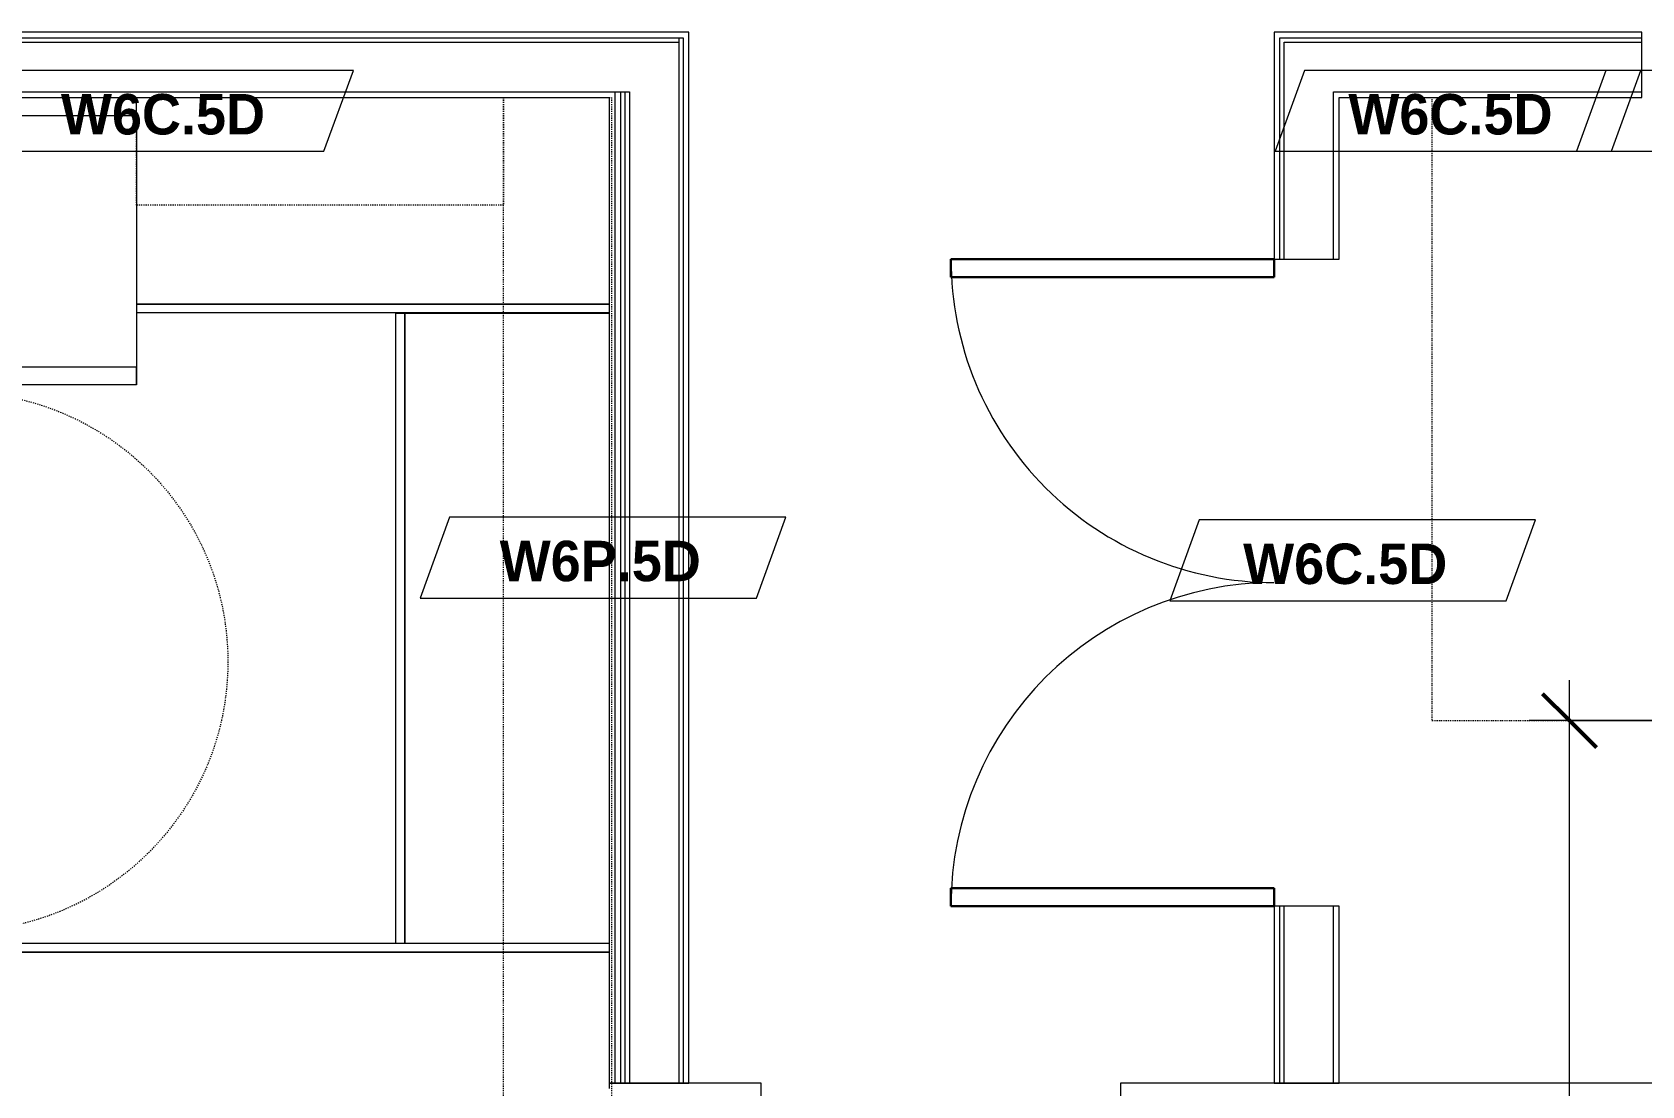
# Model space of a CAD drawing. Header units: inches. Extents: x -4010 to -1872, y 9846 to 12241.
# Drawn here: x -2706.5 to -2527.2, y 10263.4 to 10380.7 of the extents above; entities that cross this region are included whole.
import ezdxf

# ---------------------------------------------------------------- set-up
doc = ezdxf.new("R2010")
doc.units = ezdxf.units.IN
doc.header["$MEASUREMENT"] = 0
doc.linetypes.add('Dash', pattern=[0.25, 0.125, -0.125])
doc.linetypes.add('Dash 3_32_', pattern=[0.1875, 0.09375, -0.09375])
for name, color, linetype, lineweight in [('0-1', 7, 'Continuous', 5), ('0-3', 8, 'Continuous', 9), ('A-ANNO-DIMS', 211, 'Continuous', 9), ('A-ANNO-DIMS-48', 211, 'Continuous', 9), ('A-DETL-1', 90, 'Dash 3_32_', 18), ('A-DOOR-1', 7, 'Continuous', 9), ('A-DOOR-2', 10, 'Continuous', 30), ('A-GENM', 5, 'Continuous', 9), ('A-GENM-HDLN', 13, 'Dash', 9), ('A-WALL-2', 250, 'Continuous', 18), ('A-WALL-IDEN', 211, 'Continuous', 9), ('I-WALL-3', 7, 'Continuous', 9), ('Q-CASE', 31, 'Continuous', 9), ('Q-CASE-HDLN', 31, 'Dash', 9), ('Q-SPCQ', 91, 'Continuous', 9)]:
    doc.layers.add(name, color=color, linetype=linetype, lineweight=lineweight)
doc.styles.add('Century Gothic', font='ufonts.com_century-gothic.ttf', dxfattribs={"height": 4.5})
doc.styles.add('Century Gothic_B', font='GOTHICB.TTF', dxfattribs={"height": 4.5})
doc.dimstyles.new('OD_1__HACK_2', dxfattribs={"dimscale": 12, "dimtxt": 4.698757, "dimasz": 0.5, "dimexe": 0.375, "dimexo": 0.25, "dimgap": 0.0625, "dimtad": 1, "dimdec": 4, "dimrnd": 0.0625, "dimzin": 3, "dimdsep": 46, "dimlunit": 4, "dimtxsty": 'Century Gothic', "dimblk1": 'OBLIQUE', "dimblk2": 'OBLIQUE', "dimsah": 1, "dimcen": 0.09, "dimdle": 0.375, "dimazin": 0, "dimtfac": 1, "dimtdec": 4, "dimtix": 1, "dimtmove": 0, "dimatfit": 3, "dimfxl": 1, "dimtvp": 1, "dimtfill": 1, "dimfrac": 2, "dimtolj": 1, "dimtzin": 0, "dimarcsym": 2})

# ---------------------------------------------------------------- blocks, each defined once
blk = doc.blocks.new('HOLLOW METAL - DOUBLE - 6-0 x 6-8 - 20MIN_-2194249-UNITS PLANS - 3RD FLOOR')
at = {"layer": 'A-DOOR-1'}
for centre, start, end in [((-36, -3.625), 270, 0), ((36, -3.625), 180, 270)]:
    blk.add_arc(centre, 36, start, end, dxfattribs=at)
at = {"layer": 'A-DOOR-2'}
for p, q in [((-34, -3.625), (-36, -3.625)), ((-36, -3.625), (-36, -39.625)), ((-34, -39.625), (-34, -3.625)), ((34, -3.625), (36, -3.625)), ((34, -39.625), (34, -3.625)), ((36, -3.625), (36, -39.625)), ((-36, -39.625), (-34, -39.625)), ((36, -39.625), (34, -39.625))]:
    blk.add_line(p, q, dxfattribs=at)
blk = doc.blocks.new('CTR - 1st Phase - Common Walls_rvt-1-UNITS PLANS - 3RD FLOOR')
at = {"layer": 'A-WALL-2'}
for p, q in [((-2741.61, 10380.04), (-2642.25, 10380.04)), ((-2642.25, 10380.04), (-2634.5, 10380.04)), ((-2634.5, 10380.04), (-2634.5, 10379.54)), ((-2634.5, 10380.04), (-2634, 10380.04)), ((-2634.5, 10380.04), (-2634.5, 10379.54)), ((-2634, 10380.04), (-2634, 10263.71)), ((-2567.57, 10379.54), (-2567.57, 10380.04)), ((-2567.57, 10380.04), (-2527.25, 10380.04)), ((-2741.61, 10379.54), (-2642.25, 10379.54)), ((-2642.25, 10379.54), (-2640, 10379.54)), ((-2640, 10379.54), (-2634.5, 10379.54)), ((-2634.5, 10379.54), (-2634.5, 10263.71)), ((-2567.57, 10373.41), (-2567.57, 10379.54)), ((-2567.07, 10374.04), (-2567.07, 10379.54)), ((-2567.07, 10379.54), (-2527.25, 10379.54)), ((-2741.61, 10374.04), (-2642.25, 10374.04)), ((-2642.25, 10374.04), (-2641.62, 10374.04)), ((-2641.62, 10374.04), (-2641.62, 10263.71)), ((-2641.62, 10374.04), (-2641, 10374.04)), ((-2641, 10374.04), (-2641, 10263.71)), ((-2641, 10374.04), (-2640.5, 10374.04)), ((-2640.5, 10374.04), (-2640.5, 10263.71)), ((-2640.5, 10374.04), (-2640, 10374.04)), ((-2640, 10374.04), (-2640, 10263.71)), ((-2567.57, 10355.41), (-2567.57, 10373.41)), ((-2567.07, 10373.41), (-2567.07, 10374.04)), ((-2567.07, 10355.41), (-2567.07, 10373.41)), ((-2561.57, 10373.41), (-2561.57, 10374.04)), ((-2561.57, 10374.04), (-2527.25, 10374.04)), ((-2561.57, 10355.41), (-2561.57, 10373.41)), ((-2567.57, 10263.71), (-2567.57, 10283.41)), ((-2567.07, 10263.71), (-2567.07, 10283.41)), ((-2561.57, 10263.71), (-2561.57, 10283.41))]:
    blk.add_line(p, q, dxfattribs=at)
at = {"layer": 'I-WALL-3'}
for p, q in [((-2642.25, 10380.66), (-2741.61, 10380.66)), ((-2634, 10380.66), (-2642.25, 10380.66)), ((-2633.37, 10380.66), (-2634, 10380.66)), ((-2633.37, 10263.71), (-2633.37, 10380.66)), ((-2527.25, 10380.66), (-2568.2, 10380.66)), ((-2568.2, 10380.66), (-2568.2, 10380.04)), ((-2568.2, 10380.04), (-2568.2, 10373.41)), ((-2527.25, 10373.41), (-2527.25, 10380.66)), ((-2741.61, 10373.41), (-2642.25, 10373.41)), ((-2642.25, 10373.41), (-2642.25, 10263.71)), ((-2568.2, 10373.41), (-2568.2, 10355.41)), ((-2560.95, 10355.41), (-2560.95, 10373.41)), ((-2560.95, 10373.41), (-2527.25, 10373.41)), ((-2568.2, 10355.41), (-2560.95, 10355.41)), ((-2568.2, 10283.41), (-2568.2, 10263.71)), ((-2560.95, 10283.41), (-2568.2, 10283.41)), ((-2560.95, 10263.71), (-2560.95, 10283.41)), ((-2642.25, 10263.71), (-2633.37, 10263.71)), ((-2568.2, 10263.71), (-2560.95, 10263.71))]:
    blk.add_line(p, q, dxfattribs=at)
at = {"layer": '0-3', "rotation": 270.0000000000003}
blk.add_blockref('HOLLOW METAL - DOUBLE - 6-0 x 6-8 - 20MIN_-2194249-UNITS PLANS - 3RD FLOOR', (-2564.57, 10319.41), dxfattribs=at)
blk = doc.blocks.new('CTR - 1st Phase -Stairs _ Elevators_rvt-1-UNITS PLANS - 3RD FLOOR')
at = {"layer": 'I-WALL-3'}
for p, q in [((-2625.32, 10263.71), (-2642.25, 10263.71)), ((-2642.25, 10263.71), (-2642.25, 10263.09)), ((-2625.32, 10260.96), (-2625.32, 10263.71)), ((-2518.37, 10263.71), (-2585.32, 10263.71)), ((-2585.32, 10263.71), (-2585.32, 10260.96))]:
    blk.add_line(p, q, dxfattribs=at)
blk = doc.blocks.new('OD_CW_Upper Cabinet - OD_CW_Upper Cabinet-3856829-UNITS PLANS - 3RD FLOOR')
at = {"layer": 'Q-CASE-HDLN'}
for p, q in [((0.74, -24), (0.74, -12)), ((0.74, -12), (115.86, -12)), ((115.86, -12), (115.86, -24)), ((115.86, -24), (0.74, -24))]:
    blk.add_line(p, q, dxfattribs=at)
blk = doc.blocks.new('OD_CW_Base Cabinet - OD_CW_Base Cabinet-V38-UNITS PLANS - 3RD FLOOR')
at = {"layer": 'Q-CASE'}
for p, q in [((0.74, 0), (70.86, 0)), ((0.74, 0), (70.86, 0)), ((70.86, -1), (0.74, -1)), ((0.74, -1), (70.86, -1)), ((70.86, 0), (70.86, -23.76)), ((70.86, 0), (70.86, -1)), ((70.86, -1), (70.86, -23.76))]:
    blk.add_line(p, q, dxfattribs=at)
blk = doc.blocks.new('OD_CW_Base Cabinet - OD_CW_Base Cabinet-V39-UNITS PLANS - 3RD FLOOR')
at = {"layer": 'Q-CASE'}
for p, q in [((0.74, -24), (0.74, 0)), ((0.74, 0), (107.69, 0)), ((0.74, -1), (0.74, 0)), ((0.74, 0), (107.69, 0)), ((107.69, -1), (0.74, -1)), ((0.74, -24), (0.74, -1)), ((0.74, -1), (107.69, -1)), ((107.69, -24), (0.74, -24)), ((107.69, -24), (0.74, -24))]:
    blk.add_line(p, q, dxfattribs=at)
blk = doc.blocks.new('ADA Clearances - 5ft Circle-3255450-UNITS PLANS - 3RD FLOOR')
at = {"layer": 'A-GENM-HDLN'}
blk.add_circle((0, 0), 30, dxfattribs=at)
blk = doc.blocks.new('OD_CW_Upper Cabinet - OD_CW_Upper Cabinet-3876543-UNITS PLANS - 3RD FLOOR')
at = {"layer": 'Q-CASE-HDLN'}
for p, q in [((0.74, -24), (0.74, -12)), ((0.74, -12), (41.64, -12)), ((41.64, -12), (41.64, -24)), ((41.64, -24), (0.74, -24))]:
    blk.add_line(p, q, dxfattribs=at)
blk = doc.blocks.new('OD_CW_Base Cabinet - OD_CW_Base Cabinet-V78-UNITS PLANS - 3RD FLOOR')
at = {"layer": 'Q-CASE'}
for p, q in [((0.98, 0), (53.64, 0)), ((0.98, 0), (53.64, 0)), ((53.64, -1), (0.98, -1)), ((0.98, -1), (53.64, -1)), ((53.64, -22), (53.64, -24)), ((53.64, -22), (53.64, -24))]:
    blk.add_line(p, q, dxfattribs=at)
blk = doc.blocks.new('Refrigerator_-_Side-by-Side_6047 - 36_ X 30_-1372843-UNITS PLANS - 3RD FLOOR')
at = {"layer": 'Q-SPCQ'}
for p, q in [((-17.88, 15.58), (17.87, 15.58)), ((-17.88, -14.42), (-17.88, 15.58)), ((-17.88, 15.58), (-3.13, 15.58)), ((-17.88, 15.58), (-17.88, 13.58)), ((-3.13, 13.58), (-3.13, 15.58)), ((-2.63, 15.58), (17.87, 15.58)), ((-2.63, 15.58), (-2.63, 13.58)), ((17.87, 15.58), (17.87, -14.42)), ((17.87, 13.58), (17.87, 15.58)), ((-3.13, 13.58), (-17.88, 13.58)), ((17.87, 13.58), (-2.63, 13.58)), ((17.87, -14.42), (-17.88, -14.42))]:
    blk.add_line(p, q, dxfattribs=at)
blk = doc.blocks.new('DIMBLOCK1-UNITS PLANS - 3RD FLOOR')
at = {"layer": 'A-ANNO-DIMS-48'}
for p, q in [((-2522.81, 10267.96), (-2522.81, 10191.65)), ((-2522.81, 10196.15), (-2522.81, 10267.96)), ((-2445.62, 10197.39), (-2445.62, 10191.65)), ((-2445.62, 10196.15), (-2445.62, 10197.39)), ((-2527.31, 10196.15), (-2445.62, 10196.15))]:
    blk.add_line(p, q, dxfattribs=at)
at = {"layer": 'A-ANNO-DIMS-48', "lineweight": 50}
for p, q in [((-2522.81, 10196.15), (-2519.81, 10199.15)), ((-2445.62, 10196.15), (-2442.62, 10199.15)), ((-2522.81, 10196.15), (-2525.81, 10193.15)), ((-2445.62, 10196.15), (-2448.62, 10193.15))]:
    blk.add_line(p, q, dxfattribs=at)
at = {"layer": 'A-ANNO-DIMS-48', "color": 0, "insert": (-2499.58, 10202.67), "char_height": 4.5, "width": 36.8741, "attachment_point": 1, "line_spacing_factor": 0.984502, "style": 'Century Gothic', "bg_fill": 3, "box_fill_scale": 1.25, "bg_fill_color": 256, "bg_fill_true_color": 13158600, "bg_fill_transparency": 0}
blk.add_mtext('6\' - 5 3/16"', dxfattribs=at)
blk = doc.blocks.new('_Oblique')
at = {"color": 0, "linetype": 'ByBlock', "lineweight": -2}
blk.add_line((-0.5, -0.5), (0.5, 0.5), dxfattribs=at)
blk = doc.blocks.new('DIMBLOCK3-UNITS PLANS - 3RD FLOOR')
at = {"layer": 'A-ANNO-DIMS-48'}
for p, q in [((-2535.3, 10155.54), (-2535.3, 10308.54)), ((-2521.37, 10304.04), (-2539.8, 10304.04)), ((-2535.3, 10304.04), (-2521.37, 10304.04)), ((-2521.37, 10160.04), (-2539.8, 10160.04)), ((-2535.3, 10160.04), (-2521.37, 10160.04))]:
    blk.add_line(p, q, dxfattribs=at)
at = {"layer": 'A-ANNO-DIMS-48', "lineweight": 50}
for p, q in [((-2535.3, 10304.04), (-2538.3, 10307.04)), ((-2535.3, 10304.04), (-2532.3, 10301.04)), ((-2535.3, 10160.04), (-2538.3, 10163.04)), ((-2535.3, 10160.04), (-2532.3, 10157.04))]:
    blk.add_line(p, q, dxfattribs=at)
at = {"layer": 'A-ANNO-DIMS-48', "color": 0, "insert": (-2541.81, 10222.42), "char_height": 4.5, "width": 23.091, "attachment_point": 1, "rotation": 90, "line_spacing_factor": 0.984502, "style": 'Century Gothic', "bg_fill": 3, "box_fill_scale": 1.25, "bg_fill_color": 256, "bg_fill_true_color": 13158600, "bg_fill_transparency": 0}
blk.add_mtext('12\' - 0"', dxfattribs=at)
blk = doc.blocks.new('Wall Tag - Arch Wall-3956453-UNITS PLANS - 3RD FLOOR')
at = {"layer": 'A-WALL-IDEN'}
for p, q in [((-0.3561, 0.0937), (-0.4244, -0.0937)), ((0.4244, 0.0937), (-0.3561, 0.0937)), ((0.3561, -0.0937), (0.4244, 0.0937)), ((-0.4244, -0.0937), (0.3561, -0.0937))]:
    blk.add_line(p, q, dxfattribs=at)

msp = doc.modelspace()

# ---------------------------------------------------------------- linework, layer by layer
at = {"layer": 'A-DETL-1'}
for p, q in [((-2550.62374, 10373.4144), (-2550.62374, 10304.0394)), ((-2550.62374, 10304.0394), (-2527.24874, 10304.0394))]:
    msp.add_line(p, q, dxfattribs=at)

# ---------------------------------------------------------------- block references
at = {"layer": '0-1'}
for name in ['CTR - 1st Phase - Common Walls_rvt-1-UNITS PLANS - 3RD FLOOR', 'CTR - 1st Phase -Stairs _ Elevators_rvt-1-UNITS PLANS - 3RD FLOOR']:
    msp.add_blockref(name, (0, 0), dxfattribs=at)
at = {"layer": 'A-GENM'}
msp.add_blockref('ADA Clearances - 5ft Circle-3255450-UNITS PLANS - 3RD FLOOR', (-2714.72374, 10310.6019), dxfattribs=at)
at = {"layer": 'A-WALL-IDEN', "xscale": 47.99999999999997, "yscale": 47.99999999999997, "zscale": 47.99999999999997}
for p in [(-2691.11749, 10371.91237), (-2547.72374, 10371.91237), (-2514.16916, 10371.91237), (-2642.93826, 10322.18901), (-2559.44671, 10321.87651)]:
    msp.add_blockref('Wall Tag - Arch Wall-3956453-UNITS PLANS - 3RD FLOOR', p, dxfattribs=at)
at = {"layer": 'Q-CASE'}
for name, p, rotation in [('OD_CW_Upper Cabinet - OD_CW_Upper Cabinet-3876543-UNITS PLANS - 3RD FLOOR', (-2653.27353, 10349.4144), 180), ('OD_CW_Base Cabinet - OD_CW_Base Cabinet-V78-UNITS PLANS - 3RD FLOOR', (-2641.27353, 10349.4144), 180), ('OD_CW_Upper Cabinet - OD_CW_Upper Cabinet-3856829-UNITS PLANS - 3RD FLOOR', (-2666.01124, 10257.55169), 90.000000000001), ('OD_CW_Base Cabinet - OD_CW_Base Cabinet-V38-UNITS PLANS - 3RD FLOOR', (-2666.01124, 10278.55169), 89.99999999999937)]:
    msp.add_blockref(name, p, dxfattribs=dict(at, rotation=rotation))
msp.add_blockref('OD_CW_Base Cabinet - OD_CW_Base Cabinet-V39-UNITS PLANS - 3RD FLOOR', (-2749.93644, 10279.2894), dxfattribs=at)
at = {"layer": 'Q-SPCQ', "rotation": 180}
msp.add_blockref('Refrigerator_-_Side-by-Side_6047 - 36_ X 30_-1372843-UNITS PLANS - 3RD FLOOR', (-2712.78624, 10356.99219), dxfattribs=at)

# ---------------------------------------------------------------- texts
at = {"layer": 'A-WALL-IDEN', "char_height": 4.5, "attachment_point": 1, "style": 'Century Gothic_B'}
for s, insert, width in [('W6C.5D', (-2703.32089, 10373.78367), 29.391), ('W6C.5D', (-2559.92714, 10373.78367), 29.391), ('W6P.5D', (-2654.45191, 10324.06031), 27.7245), ('W6C.5D', (-2571.65012, 10323.74781), 29.391)]:
    msp.add_mtext(s, dxfattribs=dict(at, insert=insert, width=width))

# ---------------------------------------------------------------- next in the draw order: dimensions: what is measured, and where the dimension line sits
at = {"layer": 'A-ANNO-DIMS'}
dim = msp.add_linear_dim(base=(-2445.62374, 10196.1515), p1=(-2522.81124, 10270.9644), p2=(-2445.62374, 10200.39414), dimstyle='OD_1__HACK_2', override={"dimpost": '<>', "dimfxl": 104.585235}, dxfattribs=at)
dim.commit()
dim.dimension.update_dxf_attribs({"geometry": 'DIMBLOCK1-UNITS PLANS - 3RD FLOOR', "text_midpoint": (-2484.21749, 10199.51401)})

# ---------------------------------------------------------------- next in the draw order: dimensions: what is measured, and where the dimension line sits
dim = msp.add_linear_dim(base=(-2535.29615, 10304.0394), p1=(-2518.37374, 10160.0394), p2=(-2518.37374, 10304.0394), angle=90, dimstyle='OD_1__HACK_2', override={"dimpost": '<>', "dimfxl": 144}, dxfattribs=at)
dim.commit()
dim.dimension.update_dxf_attribs({"geometry": 'DIMBLOCK3-UNITS PLANS - 3RD FLOOR', "text_midpoint": (-2538.40934, 10232.0394)})

doc.saveas('drawing.dxf')
